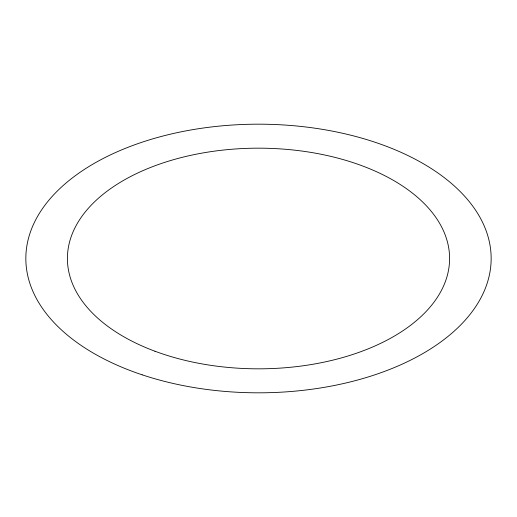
<?xml version="1.0" encoding="UTF-8"?>
<svg xmlns="http://www.w3.org/2000/svg" width="517" height="517" viewBox="0 0 517 517"><rect width="100%" height="100%" fill="white"/><g stroke="black" fill="none" stroke-linecap="round" stroke-linejoin="round"><path stroke-width="0.78" d="M142.175 374.825A232.65 134.317 0 0 0 491.15 258.5A232.65 134.317 0 0 0 142.175 142.175A232.65 134.317 0 0 0 142.175 374.825M154.951 351.224A191.09 110.328 0 0 0 449.363 263.916A191.09 110.328 0 0 0 171.192 160.36A191.09 110.328 0 0 0 154.951 351.224"/></g></svg>
